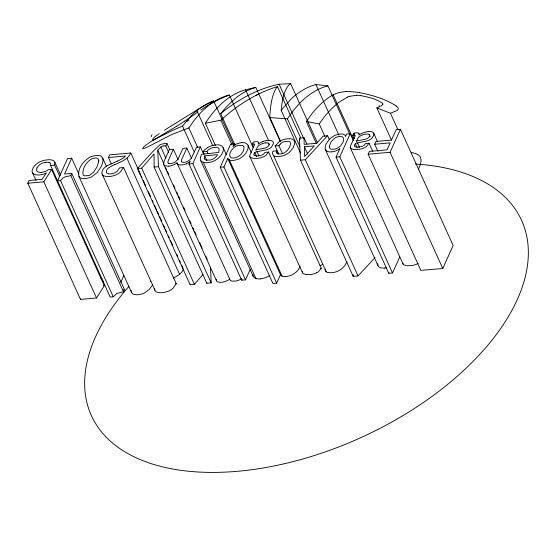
<?xml version="1.0" encoding="UTF-8"?>
<svg xmlns="http://www.w3.org/2000/svg" width="556" height="556" viewBox="0 0 556 556"><rect width="100%" height="100%" fill="white"/><g stroke="black" fill="none" stroke-linecap="round" stroke-linejoin="round"><path stroke-width="0.83" d="M402.947 263.245L402.968 263.704A5.414 3.016 -24.4 0 0 403.447 264.642L406.429 265.74L411.231 265.643A12.586 7.006 -24.4 0 0 417.083 264.003L417.466 263.794A5.824 3.239 -24.4 0 0 418.216 263.377M325.142 269.257L325.336 270.702L326.309 271.877A9.306 5.178 -24.4 0 0 327.964 272.537L331.084 272.76L334.83 272.218A10.3 5.727 -24.4 0 0 338.59 270.793L340.647 269.577A11.502 6.394 -24.4 0 0 342.093 268.499L344.908 265.518L347.048 261.57M280.502 141.182L269.806 117.33A231.789 45.071 73.2 0 1 277.43 86.611A234.493 151.308 -80 0 0 220.795 120.228L205.331 123.258L215.332 145.297M377.732 263.62L378.004 265.698L379.248 267.137A9.591 5.338 -24.4 0 0 381.666 267.999L383.494 268.096A12.871 7.159 -24.4 0 0 384.53 268.034M216.291 279.355L216.284 280.092A7.179 3.996 -24.4 0 0 216.43 280.697L216.701 281.183A6.109 3.399 -24.4 0 0 217.625 281.906L220.475 282.365A12.955 7.207 -24.4 0 0 221.573 282.302A9.549 5.31 -24.4 0 0 229.774 279.077A8.257 4.594 -24.4 0 0 230.65 280.578M200.445 157.605L200.862 156.132A48.858 27.181 -24.4 0 1 201.626 154.255L218.661 152.462L219.154 149.286A8.222 4.573 -24.4 0 0 218.849 148.508L218.73 148.341A5.379 2.995 -24.4 0 0 217.639 147.604L215.519 147.347A10.286 5.72 -24.4 0 0 214.366 147.43L212.545 147.785A6.561 3.649 -24.4 0 0 209.549 149.077L209.244 149.272A7.638 4.246 -24.4 0 0 206.895 151.357L203.086 151.691L204.163 154.068M103.451 281.155L103.569 281.704M302.534 271.578L302.478 272.537A5.414 3.016 -24.4 0 0 302.95 273.482L305.932 274.574L310.741 274.476A12.586 7.006 -24.4 0 0 316.586 272.836M71.787 173.43L70.814 175.592L64.76 176.996L62.779 178.184L60.548 180.61L57.49 180.881L67.547 158.557L71.682 158.196L64.531 174.07L71.787 173.43L124.488 289.62L123.515 291.782L116.969 293.401L113.25 296.8L110.199 297.071L50.61 165.535L50.652 163.777A5.532 3.079 -24.4 0 0 49.783 162.79L49.56 162.672A6.484 3.607 -24.4 0 0 48.886 162.428M382.82 104.521L381.096 106.071M59.659 176.245L54.641 165.181L54.829 162.213A8.215 4.573 -24.4 0 0 53.536 160.733A12.329 6.86 -24.4 0 0 48.483 159.718L44.07 160.309L39.879 161.761A8.826 4.914 -24.4 0 0 37.85 162.957L36.939 163.631A13.226 7.36 -24.4 0 0 33.235 167.627L32.074 170.9A9.765 5.435 -24.4 0 0 32.651 172.888L33.054 173.361A12.03 6.693 -24.4 0 0 33.846 173.979A11.113 6.179 -24.4 0 0 37.155 174.966L39.073 174.973A12.037 6.7 -24.4 0 0 43.563 174.174A10.717 5.963 -24.4 0 0 46.252 172.986L42.138 179.345L29.03 180.498L27.8 183.223L80.509 299.413L96.522 298.002L104.306 285.728L51.604 169.538L48.302 169.691A8.326 4.629 -24.4 0 1 45.161 171.477A8.173 4.545 -24.4 0 1 41.485 172.311M254.029 153.908L253.877 154.818A3.169 1.765 -24.4 0 0 254.321 155.555L257.998 156.021L262.182 155.013A4.024 2.238 -24.4 0 0 263.287 154.332L264.447 153.15A9.834 5.47 -24.4 0 0 264.962 152.386L268.583 152.066L321.292 268.263L318.414 271.752A5.824 3.239 -24.4 0 1 316.976 272.628L316.579 272.815M150.37 281.524L150.53 281.121M111.325 163.839L108.455 157.515L109.657 154.86L130.82 152.997L140.501 174.341M80.509 299.413L80.738 298.899M168.656 152.323L165.792 145.999L166.946 143.434L166.397 143.379A8.09 4.497 -24.4 0 0 165.174 143.379L160.719 144.407A4.518 2.516 -24.4 0 0 159.329 145.241L152.559 151.892L137.408 168.517L190.117 284.707L194.398 284.331L202.905 274.574M168.864 166.112A12.955 7.207 -24.4 0 1 167.766 166.174L164.923 165.716A6.109 3.399 -24.4 0 1 163.992 164.993L163.721 164.5A7.179 3.996 -24.4 0 1 163.575 163.902L164.096 161.309L169.351 149.606L173.382 149.251L168.044 161.108L167.975 162.859A2.551 1.418 -24.4 0 0 168.246 163.103M120.812 282.323L123.939 275.38M168.211 163.123A5.247 2.919 -24.4 0 0 170.782 163.457A7.277 4.052 -24.4 0 0 171.345 163.415A6.373 3.544 -24.4 0 0 175.209 162.025L178.052 159.092L182.917 148.417L186.858 148.07L181.923 159.009A17.938 9.98 -24.4 0 0 181.603 159.801L181.416 161.581A3.155 1.751 -24.4 0 0 182.069 162.157L183.556 162.366A7.068 3.934 -24.4 0 0 184.404 162.303A6.081 3.385 -24.4 0 0 187.226 161.504L189.533 160.156L191.493 157.96L196.497 147.222L200.375 146.881L203.6 153.998M250.249 269.361L245.53 279.835L241.7 280.175L188.991 163.985L190.062 161.601M245.53 279.835L192.821 163.645L200.375 146.881M276.659 283.157L223.95 166.967L227.765 158.495L280.474 274.692L276.659 283.157L272.933 283.484L220.225 167.293L230.622 144.219L234.111 143.914L234.827 145.498M233.061 146.249L234.111 143.914M253.738 147.403L252.306 144.24L253.237 142.155L253.911 141.982A8.465 4.712 -24.4 0 1 255.475 141.683L257.491 141.704A3.232 1.8 -24.4 0 1 258.415 142.301L258.477 142.419M241.7 280.175L242.034 279.432M399.667 257.108L392.522 272.968L388.755 273.302L336.046 157.112L339.806 148.765M345.672 136.164L346.638 134.024L350.21 133.704L353.435 140.821M392.522 272.968L339.813 156.778L350.21 133.704M354.228 138.569L352.796 135.407L353.734 133.322L354.408 133.148M374.688 144.226L375.919 141.488L391.445 140.126L396.15 129.666L400.438 129.291L453.14 245.481L442.784 268.478L420.843 270.404L368.142 154.214L369.406 151.399L387.059 149.842L390.208 142.864L374.688 144.226L377.913 151.343M442.784 268.478L390.076 152.288L400.438 129.291M418.32 169.226C420.336 165.014 423.262 158.217 418.334 154.874A27.022 15.033 -24.4 0 0 413.08 152.886L411.266 152.594M388.755 273.302L388.992 272.781M300.143 266.644L298.607 269.285A15.776 8.778 -24.4 0 1 294.715 273.225L292.755 274.518A8.854 4.928 -24.4 0 1 290.142 275.706L286.743 276.485A13.393 7.45 -24.4 0 1 285.506 276.596M114.64 164.673A36.613 20.363 -24.4 0 0 111.784 165.959L108.767 167.759A6.206 3.454 -24.4 0 0 106.724 170.15L106.342 171.679A5.887 3.273 -24.4 0 0 108.691 173.854L110.408 173.91A10.64 5.921 -24.4 0 0 111.714 173.764L114.355 173.041A5.546 3.086 -24.4 0 0 115.884 172.249L116.586 171.755A6.616 3.677 -24.4 0 0 117.566 170.88L119.609 167.87L123.55 167.523L120.186 172.179A9.911 5.511 -24.4 0 1 118.88 173.257L118.331 173.632A8.917 4.962 -24.4 0 1 115.968 174.918C112.159 176.356 107.669 177.329 103.743 175.856A7.881 4.385 -24.4 0 1 102.749 175.064L102.068 173.833A10.488 5.831 -24.4 0 1 102.394 170.65A11.294 6.283 -24.4 0 1 102.735 169.983L103.145 169.337A9.466 5.268 -24.4 0 1 105.48 166.918L106.245 166.362A11.169 6.213 -24.4 0 1 107.336 165.66L117.177 161.198M123.55 167.523L176.252 283.72L172.895 288.369A9.911 5.511 -24.4 0 1 171.582 289.447L171.039 289.822A8.917 4.962 -24.4 0 1 168.676 291.108C164.868 292.546 160.378 293.519 156.451 292.046A7.881 4.385 -24.4 0 1 155.458 291.261L102.165 174.091M268.583 152.066L265.712 155.555A5.824 3.239 -24.4 0 1 264.267 156.438L263.871 156.625A12.586 7.006 -24.4 0 1 258.04 158.272L253.223 158.384L250.242 157.285A5.414 3.016 -24.4 0 1 249.769 156.347L249.998 154.839L254.467 144.894A1.995 1.112 -24.4 0 0 254.565 144.199A0.737 0.41 -24.4 0 0 254.391 144.087L253.974 144.018A2.995 1.668 -24.4 0 0 253.612 144.032M368.482 131.557L370.637 131.564A7.659 4.26 -24.4 0 1 373.097 132.509A8.048 4.476 -24.4 0 1 373.403 132.835A7.11 3.955 -24.4 0 1 373.861 134.872L372.089 137.999A6.29 3.496 -24.4 0 1 369.893 139.674A9.257 5.15 -24.4 0 1 367.113 140.911L356.403 143.128A2.036 1.133 -24.4 0 0 355.34 143.796A4.302 2.391 -24.4 0 0 354.582 145.06L354.367 145.985A3.169 1.765 -24.4 0 0 354.811 146.721L358.488 147.18L362.672 146.172A4.024 2.238 -24.4 0 0 363.777 145.498L364.938 144.317A9.834 5.47 -24.4 0 0 365.459 143.552L369.08 143.233L366.202 146.721A5.824 3.239 -24.4 0 1 364.764 147.604L364.368 147.792A12.586 7.006 -24.4 0 1 358.53 149.432L353.72 149.55L350.739 148.452A5.414 3.016 -24.4 0 1 350.266 147.514L350.488 146.006L354.964 136.053A1.995 1.112 -24.4 0 0 355.055 135.365A0.737 0.41 -24.4 0 0 354.888 135.254L354.464 135.184A2.995 1.668 -24.4 0 0 354.109 135.198M152.747 284.825L149.237 289.419L144.553 292.915A9.118 5.073 -24.4 0 1 142.336 293.86L139.181 294.597A14.63 8.138 -24.4 0 1 136.936 294.756L134.065 294.402A9.369 5.212 -24.4 0 1 132.46 293.575L131.466 292.268L131.091 290.427M27.8 183.223L43.82 181.812L51.604 169.538M205.331 123.258L205.609 122.841A233.416 103.645 85 0 1 245.585 89.787L255.795 87.41L280.175 141.161M278.723 153.908L275.137 146.006L279.376 141.565A8.138 4.531 -24.4 0 1 280.565 140.849A9.876 5.49 -24.4 0 1 283.574 139.57L287.369 138.771L290.851 138.785A9.389 5.226 -24.4 0 1 293.012 139.57L293.999 140.494A12.892 7.172 -24.4 0 1 294.798 143.017L293.165 147.854L289.391 152.309A11.502 6.394 -24.4 0 1 287.938 153.386L285.881 154.603A10.3 5.727 -24.4 0 1 282.121 156.027L278.375 156.57L275.262 156.347A9.306 5.178 -24.4 0 1 273.601 155.687L272.489 153.984L272.801 151.204L276.568 150.871L278 154.033M176.474 126.4L150.398 141.856L144.31 146.318L142.544 148.584L144.24 148.431L147.993 146.826L171.693 134.545L188.818 127.908L194.433 120.013L200.243 113.215A229.406 101.866 85 0 1 229.343 95.027L253.251 147.736M299.941 146.534L287.396 118.866L293.339 110.547L299.455 103.492A229.871 102.075 85 0 1 327.887 85.916L349.905 134.448M316.399 143.587L306.377 121.493L310.297 115.898A224.478 99.677 85 0 1 333.169 94.784L338.59 92.595L345.881 91.525M275.137 146.006L278.904 145.672L280.21 144.136M153.929 139.813L171.957 130.674L182.479 126.031L191.188 115.843A225.861 100.288 85 0 1 213.664 100.935L233.249 144.108M234.952 145.067L220.69 113.626L226.473 106.78L234.062 99.468A234.98 104.34 85 0 1 255.795 87.41M300.511 152.99L281.19 110.394L290.941 99.135A232.422 103.207 85 0 1 315.919 84.547L327.887 85.916M137.408 168.517L141.69 168.141L154.061 153.942L154.095 167.05L206.797 283.24L211.19 282.858L210.488 267.387M190.562 284.22L190.117 284.707M306.926 144.087L304.056 137.763L299.364 138.18L300.476 160.163L305.32 159.739L327.588 135.699L329.381 139.646M300.476 160.163L353.185 276.353L358.029 275.929L375.022 257.581M211.19 282.858L158.488 166.661L157.73 150.162L160.559 147.257A10.036 5.581 -24.4 0 1 160.733 147.097L160.83 147.006A3.697 2.057 -24.4 0 1 161.963 146.297A3.482 1.939 -24.4 0 1 163.638 145.943M130.757 153.004A20.53 11.419 -24.4 0 1 126.956 158.196L122.396 161.233L114.64 164.673M197.922 112.006L184.752 121.118M159.197 133.607C157.306 135.421 152.546 137.45 152.775 140.063M213.664 100.935A204.059 143.33 24.3 0 0 196.657 110.171L164.381 130.25M255.899 95.43L257.428 94.659M391.431 140.015L376.864 107.899L380.172 106.46M173.458 278.229L179.609 274.372L126.9 158.182M347.291 97.203L339.16 102.193A219.926 97.654 85 0 0 319.269 123.988L306.377 121.493M376.864 107.899L390.451 113.243L397.311 110.394L398.311 109.094L397.985 107.753A11.252 2.856 21 0 0 396.101 105.96M349.564 96.327L356.542 95.298M317.476 142.843L290.628 83.657L279.119 84.213L272.808 85.742A232.95 150.405 -79.9 0 0 220.69 113.626M252.306 144.24L253.48 144.046M352.796 135.407L353.977 135.212M262.724 141.641A11.94 6.637 -24.4 0 1 267.985 140.404L270.14 140.397A7.659 4.26 -24.4 0 1 272.6 141.349A8.048 4.476 -24.4 0 1 272.906 141.676A7.11 3.955 -24.4 0 1 273.371 143.705L271.599 146.833A6.29 3.496 -24.4 0 1 269.403 148.508A9.257 5.15 -24.4 0 1 266.616 149.745L255.906 151.962A2.036 1.133 -24.4 0 0 254.843 152.629A4.302 2.391 -24.4 0 0 254.085 153.901M45.217 162.38L42.527 163.075A5.734 3.19 -24.4 0 0 40.539 164.117L40.24 164.326A9.028 5.025 -24.4 0 0 36.96 168.009M260.277 278.904L263.829 278.25A10.62 5.907 -24.4 0 0 267.172 276.93L268.77 276.026A12.857 7.152 -24.4 0 0 269.806 275.331M327.588 135.699L323.196 136.081L316.67 143.274L304.16 144.372L304.056 137.763M108.455 157.515L125.295 156.034A8.173 4.545 -24.4 0 1 123.084 158.106L121.215 159.294A22.448 12.489 -24.4 0 1 117.17 161.177M50.61 165.535L54.641 165.181M304.396 146.784L314.3 145.915L304.618 156.521L304.396 146.784L307.621 153.901M154.095 167.05L158.488 166.661M188.991 163.985L192.821 163.645M220.225 167.293L223.95 166.967M336.046 157.112L339.813 156.778M368.142 154.214L390.076 152.288M320.61 268.319L321.292 268.263M175.515 283.782L176.252 283.72M123.585 289.704L124.488 289.62M41.471 172.339L40.484 172.381A7.659 4.26 -24.4 0 1 37.315 171.47A6.234 3.468 -24.4 0 1 36.571 170.261L36.765 168.579A10.717 5.963 -24.4 0 1 36.988 168.009M241.825 142.663L242.757 142.621A9.021 5.018 -24.4 0 1 245.502 143.059L247.441 144.435A11.759 6.54 -24.4 0 1 248.191 145.929L247.969 149.05L245.898 153.095A15.776 8.778 -24.4 0 1 242.006 157.035L240.046 158.328A8.854 4.928 -24.4 0 1 237.433 159.516L234.034 160.295A13.393 7.45 -24.4 0 1 232.797 160.406A8.966 4.99 -24.4 0 1 229.336 159.968L228.968 159.704M103.486 285.763L104.306 285.728M269.792 117.566L287.396 118.866M165.792 145.999L164.993 145.908A8.034 4.469 -24.4 0 0 164.388 145.874A6.366 3.544 -24.4 0 0 163.666 145.894M360.802 95.639C368.19 97.078 376.078 98.69 382.292 103.152M359.433 92.595C372.207 95.125 385.155 98.78 396.15 105.967M369.094 134.482L369.198 134.559A3.496 1.946 -24.4 0 1 369.636 135.727L369.511 136.15A5.546 3.086 -24.4 0 1 369.247 136.693L368.711 137.408A3.572 1.988 -24.4 0 1 367.579 138.312L366.863 138.694A4.789 2.662 -24.4 0 1 366.279 138.937L365.535 139.181A14.859 8.271 -24.4 0 1 363.005 139.744L360.705 140.154A17.507 9.737 -24.4 0 0 358.37 140.661A7.68 4.274 -24.4 0 0 356.285 141.356L358.557 137.311A5.484 3.051 -24.4 0 1 359.781 136.303L361.768 135.254A10.077 5.609 -24.4 0 1 366.508 134.024A5.226 2.905 -24.4 0 1 369.114 134.469L370.164 136.852M266.004 142.878A5.226 2.905 -24.4 0 1 268.618 143.302L268.708 143.392A3.496 1.946 -24.4 0 1 269.146 144.56L269.021 144.984A5.546 3.086 -24.4 0 1 268.75 145.526L268.214 146.242A3.572 1.988 -24.4 0 1 267.082 147.152L266.373 147.528A4.789 2.662 -24.4 0 1 265.782 147.771L265.038 148.021A14.859 8.271 -24.4 0 1 262.508 148.577L260.215 148.987A17.507 9.737 -24.4 0 0 257.873 149.494A7.68 4.274 -24.4 0 0 255.795 150.189L258.06 146.145A5.484 3.051 -24.4 0 1 259.291 145.144L261.278 144.087A10.077 5.609 -24.4 0 1 266.011 142.857M326.546 150.947L325.031 148.549L325.573 145.206A25.632 14.261 -24.4 0 1 326.219 143.705L329.416 139.257A14.164 7.881 -24.4 0 1 331.612 137.36L334.093 135.81A9.084 5.053 -24.4 0 1 336.741 134.733L338.979 134.225A12.691 7.061 -24.4 0 1 340.46 134.059L341.078 134.031A8.034 4.469 -24.4 0 1 344.289 134.649A12.753 7.096 -24.4 0 1 345.623 136.192M78.952 176.447L79.751 177.385A9.369 5.212 -24.4 0 0 81.357 178.212L84.227 178.566A14.63 8.138 -24.4 0 0 86.472 178.4L89.627 177.663A9.118 5.073 -24.4 0 0 91.851 176.725L97.14 172.582L101.011 166.849A43.91 24.429 -24.4 0 0 101.72 165.299C102.867 162.56 104.139 158.446 101.261 156.326A9.23 5.136 -24.4 0 0 99.587 155.631L96.042 155.465L91.636 156.431A9.313 5.185 -24.4 0 0 89.599 157.341C83.407 161.073 77.152 168.878 78.952 176.447L131.654 292.637M204.615 158.891L204.879 159.294A5.657 3.148 -24.4 0 0 205.956 160.003L209.911 160.093A6.498 3.614 -24.4 0 0 213.101 158.974L213.719 158.627A7.798 4.337 -24.4 0 0 216.736 156L217.542 154.707L204.733 155.833L206.888 160.573M358.974 133.586L358.912 133.468A3.232 1.8 -24.4 0 0 357.988 132.87L355.965 132.863A8.465 4.712 -24.4 0 0 354.408 133.134M243.736 146.603L243.354 146.04A5.511 3.065 -24.4 0 0 242.305 145.422L238.51 145.373A5.629 3.134 -24.4 0 0 236.23 146.152L234.959 146.867A7.937 4.413 -24.4 0 0 234.027 147.535C231.588 149.689 227.606 154.7 230.928 157.529A6.019 3.35 -24.4 0 0 232.888 158.001L233.492 157.987A7.902 4.399 -24.4 0 0 234.542 157.876L235.257 157.744A6.318 3.51 -24.4 0 0 237.996 156.722L240.783 154.672L242.902 151.739A21.065 11.718 -24.4 0 0 243.417 150.641L244.014 148.264A10.71 5.956 -24.4 0 0 243.736 146.596M390.451 113.243L397.908 129.68M373.639 133.19L377.587 141.884M369.08 143.233L372.659 151.135M353.734 133.322L354.811 135.692M357.494 142.822L359.649 147.562M333.169 94.784L353.428 139.445M355.347 143.796L357.133 147.743M350.308 147.722L403.017 263.912M315.919 84.547L338.882 135.164M319.269 123.988L324.975 136.567M325.177 149.203L377.885 265.4M279.119 84.213L303.708 138.423M277.43 86.611L300.678 137.86M299.364 138.18L300.08 139.758M305.32 159.739L358.029 275.929M278.904 145.672L282.49 153.581M245.585 89.787L268.701 140.737M268.597 143.316L269.312 144.901M273.601 155.687L326.309 271.877M257.004 151.656L258.797 155.611M254.85 152.629L256.643 156.583M248.101 145.602L251.326 152.712M249.818 156.563L302.527 272.753M220.795 120.228L231.866 144.636M229.371 159.933L282.08 276.123L281.67 275.894A14.88 8.277 -24.4 0 1 280.495 274.678M212.892 145.436A15.088 8.396 -24.4 0 1 216.159 144.935L218.174 144.88A10.543 5.866 -24.4 0 1 220.982 145.533L222.435 146.555A10.807 6.012 -24.4 0 1 223.178 147.694L226.41 154.811M196.657 110.171L212.781 145.707M206.895 151.357L207.972 153.727M188.818 127.908L197.748 147.597M200.466 157.605A11.634 6.47 -24.4 0 0 200.633 160.441A10.043 5.588 -24.4 0 0 203.218 162.262L255.899 278.48M200.66 160.434L253.369 276.624A10.043 5.588 -24.4 0 0 255.927 278.452A11.919 6.63 -24.4 0 0 260.271 278.91M182.479 126.031L194.232 151.934M186.858 148.07L191.514 158.342M173.382 149.251L178.038 159.53M229.718 279.049L177.01 162.852A9.549 5.31 -24.4 0 1 168.829 166.181M166.946 143.434L169.816 149.752M160.83 147.006L165.848 158.071M157.73 150.162L163.825 163.603M165.618 167.551L166.696 169.927M167.412 171.505L168.843 174.667M173.507 184.94L174.938 188.102M176.732 192.056L177.809 194.426M178.525 196.011L179.963 199.173M183.549 207.075L184.981 210.237M189.645 220.51L191.076 223.672M192.869 227.626L193.947 229.996M194.663 231.574L196.094 234.736M199.68 242.645L202.189 248.178M205.776 256.08L207.207 259.242M163.638 164.228L216.34 280.419M141.69 168.141L194.398 284.331M141.217 175.918L141.933 177.496M143.365 180.658L145.519 185.405M148.389 191.73L150.537 196.47M152.33 200.424L153.046 202.002M154.485 205.164L156.632 209.904M157.348 211.488L158.787 214.651M159.502 216.228L161.65 220.975M163.443 224.923L164.882 228.085M165.598 229.67L166.675 232.04M168.468 235.987L169.184 237.572M170.616 240.734L172.77 245.474M176.711 254.168L177.788 256.538M179.581 260.493L180.297 262.071M181.729 265.233L183.167 268.395M102.735 158.245L106.314 166.154M71.682 158.196L78.848 174.007M70.814 175.592L123.515 291.782M54.912 162.484L60.646 175.133M60.548 180.61L113.25 296.8M43.82 181.812L96.522 298.002M32.484 172.631L36.07 180.54M154.874 290.281L154.776 290.024A10.488 5.831 -24.4 0 1 154.644 288.369M223.178 147.694C224.144 151.253 221.684 154.749 219.37 157.23A12.857 7.152 -24.4 0 1 216.069 159.836L214.47 160.74A10.62 5.907 -24.4 0 1 211.12 162.053L207.569 162.706A11.919 6.63 -24.4 0 1 203.197 162.282M353.095 274.664L353.185 276.353M206.797 282.42L206.797 283.24M345.985 91.601A34.131 11.273 15.8 0 1 359.482 92.671M379.977 105.779A39.698 9.695 8 0 1 378.935 106.126M382.445 103.18A9.994 2.822 16.5 0 1 382.785 104.507M356.479 95.25A17.18 5.442 15.5 0 1 360.761 95.59M347.257 97.175A73.844 31.289 30 0 1 349.522 96.292M281.19 110.394A229.385 44.473 73.2 0 1 290.628 83.657M184.661 121.125A25.277 2.342 -32.7 0 1 176.551 126.288M186.906 121.479A62.161 1.835 -36.4 0 1 188.88 120.061M200.744 110.032A197.276 138.562 24.3 0 1 229.343 95.027M151.301 136.734A63.627 8.764 -21.9 0 1 152.045 134.781M153.783 139.917A28.321 2.328 -34.2 0 1 152.726 140.091M415.429 164.048A236.21 131.404 -24.4 0 1 494.916 336.387A236.21 131.404 -24.4 0 1 181.367 470.383A236.21 131.404 -24.4 0 1 128.853 286.514M386.594 267.721A9.695 5.393 -24.4 0 1 384.523 268.068M322.73 264.322A6.29 3.496 -24.4 0 1 322.105 264.705A9.257 5.15 -24.4 0 1 320.061 265.671M285.52 276.568A8.966 4.99 -24.4 0 1 282.045 276.158M253.334 276.631A11.634 6.47 -24.4 0 1 253.029 274.594M241.61 278.57A14.873 8.277 -24.4 0 1 239.191 279.988A8.576 4.768 -24.4 0 1 234.681 281.148L232.06 281.079A6.352 3.538 -24.4 0 1 230.684 280.558M183.285 269.549A20.53 11.419 -24.4 0 1 179.664 274.386M101.595 278.619A6.484 3.607 -24.4 0 1 102.012 278.758M100.956 278.486A8.806 4.9 -24.4 0 1 101.616 278.598M359.023 133.565A6.554 3.649 -24.4 0 1 358.898 135.08A11.349 6.318 -24.4 0 1 363.228 132.849A11.94 6.637 -24.4 0 1 368.482 131.57M339.827 148.779A9.695 5.393 -24.4 0 1 331.814 151.878M331.828 151.844A12.871 7.159 -24.4 0 1 330.792 151.906L328.964 151.809A9.591 5.338 -24.4 0 1 326.539 150.947M276.596 150.864A7.965 4.427 -24.4 0 0 276.93 153.331A3.892 2.161 -24.4 0 0 277.479 153.692L279.807 154.026L282.677 153.546A5.518 3.072 -24.4 0 0 284.325 152.844L286.938 150.891A11.363 6.318 -24.4 0 0 287.584 150.189L289.572 147.208L290.545 144.303A10.46 5.817 -24.4 0 0 290.322 142.475L289.968 141.947A5.157 2.87 -24.4 0 0 288.766 141.273L284.47 141.537A5.143 2.863 -24.4 0 0 282.177 142.565A7.77 4.323 -24.4 0 0 280.217 144.143M258.526 142.399A6.554 3.649 -24.4 0 1 258.401 143.914M258.415 143.886A11.349 6.318 -24.4 0 1 262.738 141.69M228.947 159.718A14.88 8.277 -24.4 0 1 227.786 158.488M233.096 146.263A9.633 5.358 -24.4 0 1 237.259 143.691A10.46 5.817 -24.4 0 1 241.818 142.69M203.093 151.691A10.557 5.873 -24.4 0 1 207.812 147.59M207.742 147.507A10.293 5.727 -24.4 0 1 212.885 145.464M204.497 158.94A11.523 6.408 -24.4 0 1 204.816 155.826M190.027 161.581A14.873 8.277 -24.4 0 1 186.489 163.798M186.469 163.77A8.576 4.768 -24.4 0 1 181.979 164.958L179.359 164.889A6.352 3.538 -24.4 0 1 177.983 164.367M177.941 164.388A8.257 4.594 -24.4 0 1 177.051 162.839M45.203 162.421A8.806 4.9 -24.4 0 1 48.914 162.408M329.298 146.353L329.291 146.603A9.827 5.463 -24.4 0 0 329.597 147.952L330.132 148.633A5.407 3.009 -24.4 0 0 331.452 149.223L333.746 149.251A7.068 3.934 -24.4 0 0 337.381 148.167L340.508 146.019L342.802 142.579A24.249 13.49 -24.4 0 0 343.351 141.196L343.733 139.181A9.605 5.345 -24.4 0 0 343.664 138.5L342.955 137.262A5.734 3.19 -24.4 0 0 341.836 136.7L340.237 136.505A9.209 5.122 -24.4 0 0 338.868 136.588L337.005 136.991A5.428 3.016 -24.4 0 0 334.969 137.909L331.167 141.62L329.298 146.353M98.773 160.997L97.488 165.744A50.943 28.342 -24.4 0 1 96.779 167.273L93.582 172.193L90.155 174.952A5.379 2.995 -24.4 0 1 88.619 175.578L84.262 175.849A4.969 2.766 -24.4 0 1 83.282 175.342C81.517 169.441 86.236 162.213 91.281 159.079A5.803 3.232 -24.4 0 1 93.422 158.279L94.159 158.126A7.124 3.962 -24.4 0 1 95.361 158.001L96.556 158.078A5.157 2.87 -24.4 0 1 97.495 158.391L98.488 159.433L98.773 160.997"/></g></svg>
